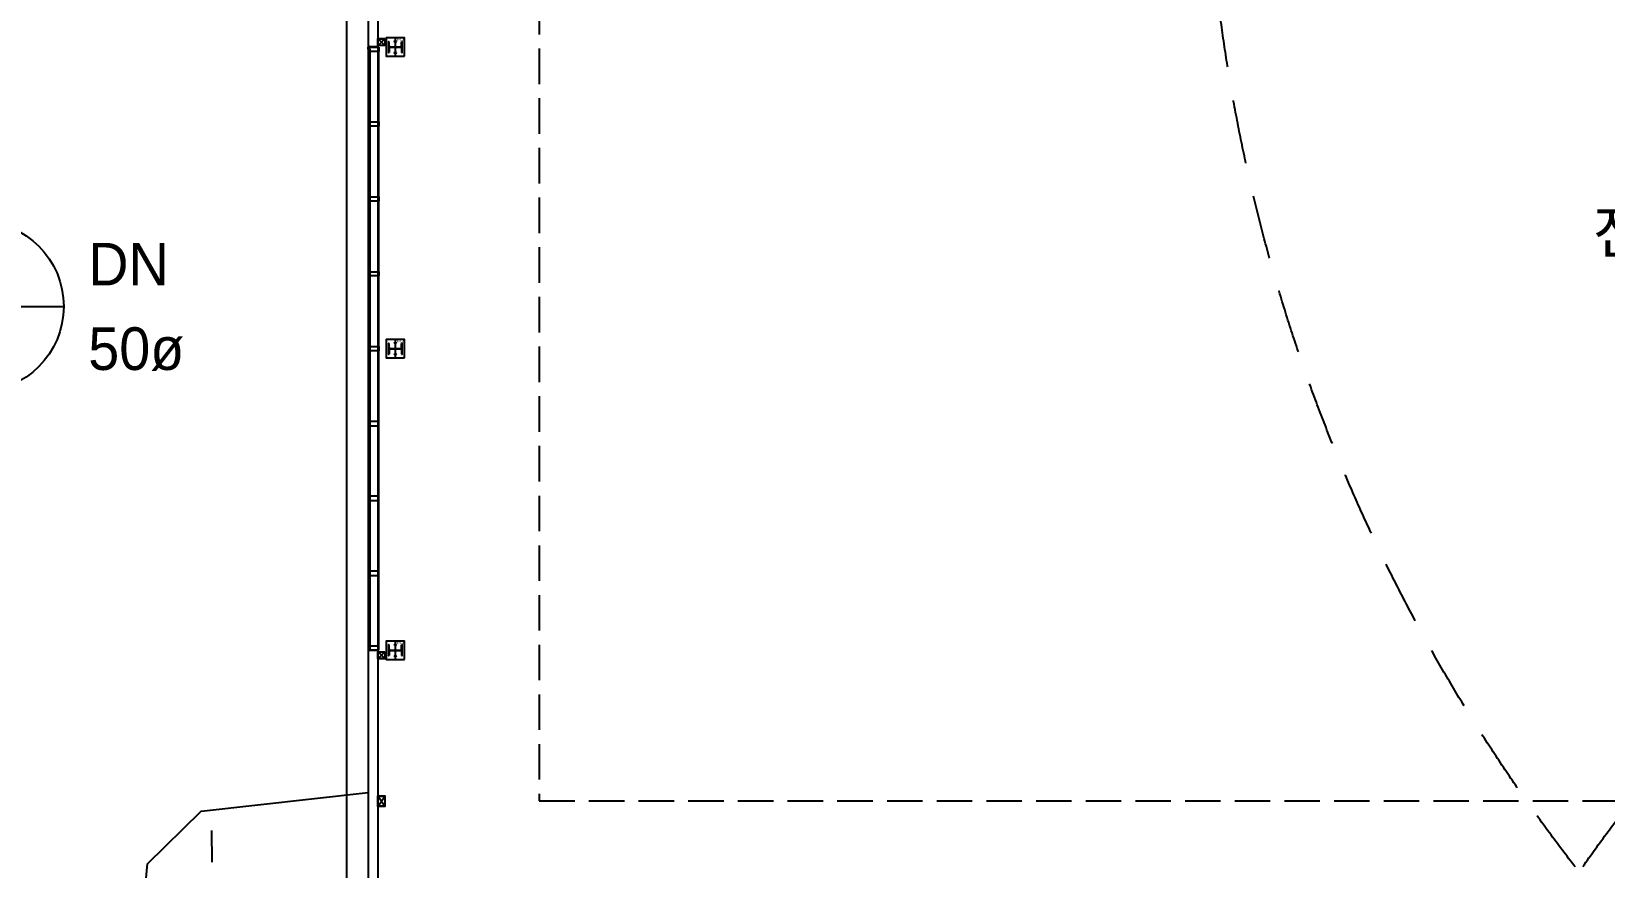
# Model space of a CAD drawing. Header units: millimetres. Extents: x 0 to 168200, y 0 to 118800.
# Drawn here: x 36319 to 58486, y 57089 to 68870 of the extents above; entities that cross this region are included whole.
import ezdxf
from ezdxf.enums import TextEntityAlignment as Align

# ---------------------------------------------------------------- set-up
doc = ezdxf.new("R2010")
doc.units = ezdxf.units.MM
doc.header["$LTSCALE"] = 200
for name, pattern in [('CEN-GAUN', [32.2, 30, -1, 0.2, -1]), ('DASH', [0.35, 0.25, -0.1]), ('HID', [2.3, 1.5, -0.8])]:
    doc.linetypes.add(name, pattern=pattern)
for name, color, linetype in [('BACK', 8, 'Continuous'), ('CEN', 1, 'CEN-GAUN'), ('ELE-6', 6, 'Continuous'), ('HAT', 8, 'Continuous'), ('TEXT', 2, 'Continuous'), ('메탈판넬-2', 8, 'Continuous')]:
    doc.layers.add(name, color=color, linetype=linetype)
doc.styles.add('ghs', font='')
doc.styles.add('스타일1', font='')
doc.styles.get('ghs').set_extended_font_data('Dotum')
doc.styles.get('스타일1').set_extended_font_data('Malgun Gothic')

# ---------------------------------------------------------------- blocks, each defined once
blk = doc.blocks.new('SQ-PIPE-100X100X4.5TD')
at = {"layer": 'ELE-6'}
for p, q in [((-10, 135), (-10, 0)), ((0, 135), (0, 0))]:
    blk.add_line(p, q, dxfattribs=at)
at = {"layer": 'HAT'}
blk.add_circle((-5, 122), 5, dxfattribs=at)
blk.add_arc((-5, 144), 10, 240.1368, 299.8632, dxfattribs=at)
blk = doc.blocks.new('SQ-PIPE-100X100X4.5TS')
at = {"layer": 'BACK'}
for p, q in [((-71, 4), (71, 96)), ((71, 4), (-71, 96))]:
    blk.add_line(p, q, dxfattribs=at)
for points in [[(75, 0), (75, 100), (-75, 100), (-75, 0)], [(71, 4), (71, 96), (-71, 96), (-71, 4)]]:
    blk.add_lwpolyline(points, close=True, dxfattribs=at)
blk = doc.blocks.new('SQ-PIPE-100X100X4.5TP')
at = {"layer": 'BACK'}
for p, q in [((-96, 96), (-4, 4)), ((-4, 96), (-96, 4))]:
    blk.add_line(p, q, dxfattribs=at)
for points in [[(0, 100), (0, 0), (-100, 0), (-100, 100)], [(-4, 96), (-4, 4), (-96, 4), (-96, 96)]]:
    blk.add_lwpolyline(points, close=True, dxfattribs=at)
blk = doc.blocks.new('X-PIPE-1PL')
at = {"xscale": -1.000000000000004, "rotation": 90}
blk.add_blockref('SQ-PIPE-100X100X4.5TD', (-300, -17250), dxfattribs=at)
for p in [(-200, -17230), (-200, -25870)]:
    blk.add_blockref('SQ-PIPE-100X100X4.5TP', p)
at = {"layer": '메탈판넬-2', "xscale": -1, "rotation": 270}
blk.add_blockref('SQ-PIPE-100X100X4.5TS', (-300, -27875), dxfattribs=at)
blk = doc.blocks.new('1층 창문-1')
at = {"layer": 'BACK'}
for p, q in [((41065, 68620), (41065, 68650)), ((41065, 68650), (41215, 68650)), ((41089, 68620), (41065, 68620)), ((41089, 68590), (41089, 68650)), ((41215, 68590), (41089, 68590)), ((41215, 68650), (41215, 68590)), ((41088, 67565), (41064, 67565)), ((41088, 66510), (41064, 66510)), ((41088, 65455), (41064, 65455)), ((41088, 64400), (41064, 64400)), ((41088, 63345), (41064, 63345)), ((41088, 62290), (41064, 62290)), ((41088, 61235), (41064, 61235)), ((41089, 60180), (41065, 60180)), ((41065, 60180), (41065, 60150)), ((41065, 60150), (41215, 60150)), ((41089, 60210), (41089, 60150)), ((41215, 60210), (41089, 60210)), ((41215, 60150), (41215, 60210))]:
    blk.add_line(p, q, dxfattribs=at)
at = {"layer": 'BACK', "linetype": 'Continuous', "ltscale": 2}
for p, q in [((41065, 68620), (41065, 60180)), ((41089, 68620), (41089, 60150))]:
    blk.add_line(p, q, dxfattribs=at)
at = {"layer": 'BACK', "linetype": 'Continuous'}
blk.add_line((41215, 60150), (41215, 68590), dxfattribs=at)
at = {"layer": 'BACK'}
for points in [[(41214, 67595), (41214, 67535), (41088, 67535), (41088, 67595)], [(41214, 66540), (41214, 66480), (41088, 66480), (41088, 66540)], [(41214, 65485), (41214, 65425), (41088, 65425), (41088, 65485)], [(41214, 64430), (41214, 64370), (41088, 64370), (41088, 64430)], [(41214, 63315), (41214, 63375), (41088, 63375), (41088, 63315)], [(41214, 62260), (41214, 62320), (41088, 62320), (41088, 62260)], [(41214, 61205), (41214, 61265), (41088, 61265), (41088, 61205)]]:
    blk.add_lwpolyline(points, close=True, dxfattribs=at)
blk = doc.blocks.new('*U220')
for p, q in [((59, 185), (0, 185)), ((59, 9), (0, 9)), ((72, 172), (72, 22)), ((78, 172), (78, 22)), ((91, 185), (150, 185)), ((91, 9), (150, 9))]:
    blk.add_line(p, q)
for points in [[(150, 185), (150, 194), (0, 194), (0, 185)], [(0, 9), (0, 0), (150, 0), (150, 9)]]:
    blk.add_lwpolyline(points)
for centre, start, end in [((59, 172), 0, 90), ((59, 22), 270, 0), ((91, 172), 90, 180), ((91, 22), 180, 270)]:
    blk.add_arc(centre, 13, start, end)
blk = doc.blocks.new('x-stu-1Fcol')
at = {"layer": 'BACK'}
for p, q in [((-53, -17390), (-53, -17110)), ((-53, -21640), (-53, -21360)), ((-53, -25890), (-53, -25610))]:
    blk.add_line(p, q, dxfattribs=at)
for points in [[(77, -17380), (77, -17120), (-183, -17120), (-183, -17380)], [(77, -21630), (77, -21370), (-183, -21370), (-183, -21630)], [(77, -25880), (77, -25620), (-183, -25620), (-183, -25880)]]:
    blk.add_lwpolyline(points, close=True, dxfattribs=at)
for centre in [(-53, -17170), (-53, -17330), (-53, -21420), (-53, -21580), (-53, -25670), (-53, -25830)]:
    blk.add_circle(centre, 12, dxfattribs=at)
at = {"layer": 'BACK', "rotation": 89.99999999999997}
for p in [(44, -17325), (44, -21575), (44, -25825)]:
    blk.add_blockref('*U220', p, dxfattribs=at)
at = {"layer": 'BACK', "style": '스타일1'}
for p in [(-36, -17161), (-36, -21411), (-36, -25661)]:
    blk.add_text('WC2', height=35, dxfattribs=at).set_placement(p)

msp = doc.modelspace()

# ---------------------------------------------------------------- linework, layer by layer
at = {"layer": 'BACK'}
for p, q in [((41065, 71400), (41065, 68650)), ((41200, 71400), (41200, 68650)), ((41200, 68650), (41065, 68650)), ((41065, 60150), (41065, 42465)), ((41200, 60150), (41065, 60150)), ((41200, 60150), (41200, 42600))]:
    msp.add_line(p, q, dxfattribs=at)
for points in [[(57800, 86200), (41200, 86200), (41200, 42600), (48610, 42600)], [(12210.8, 49667.4), (12643.4, 48369.8), (14033.8, 47635.5), (23121.6, 47302.3), (30714, 47251.6), (35607.3, 47130), (36662.2, 47901.8), (37366.6, 50929.5), (37953.6, 57142), (38707.8, 57884.6), (41065, 58147.7)], [(38865.8, 57165.3), (38860.8, 57609.5)]]:
    msp.add_lwpolyline(points, dxfattribs=at)
at = {"layer": 'BACK', "linetype": 'DASH', "ltscale": 10}
msp.add_lwpolyline([(43474.5, 58028.8), (87474.5, 58028.8), (87474.5, 70028.8), (43474.5, 70028.8)], close=True, dxfattribs=at)
at = {"layer": 'BACK'}
msp.add_lwpolyline([(41065, 69400), (41065, 42165.2), (40765, 42165.2), (40765, 69400)], close=True, dxfattribs=at)
at = {"layer": 'CEN', "linetype": 'HID', "ltscale": 3}
for centre in [(53651.8, 72385), (77854.6, 72385), (53992.6, 56415), (78654.2, 42752.8)]:
    msp.add_circle(centre, 25000, dxfattribs=at)
at = {"layer": 'TEXT'}
msp.add_line((33777.9, 64995.9), (36773, 64995.9), dxfattribs=at)
msp.add_circle((35573, 64995.9), 1200, dxfattribs=at)

# ---------------------------------------------------------------- block references
at = {"layer": 'BACK'}
for name, p in [('1층 창문-1', (0, 0)), ('X-PIPE-1PL', (41500, 85900)), ('x-stu-1Fcol', (41500, 85900))]:
    msp.add_blockref(name, p, dxfattribs=at)

# ---------------------------------------------------------------- texts
at = {"layer": 'BACK', "style": '스타일1'}
msp.add_text('전기차/반도체/2차전지 In-Line검증시스템', height=600, dxfattribs=at).set_placement((65474.5, 66045.1), align=Align.MIDDLE_CENTER)
at = {"layer": 'TEXT', "style": 'ghs'}
for s, p in [('DN', (37119.2, 65591.4)), ('50ø', (37119.2, 64400.4))]:
    msp.add_text(s, height=600, dxfattribs=at).set_placement(p, align=Align.MIDDLE_LEFT)

doc.saveas('drawing.dxf')
